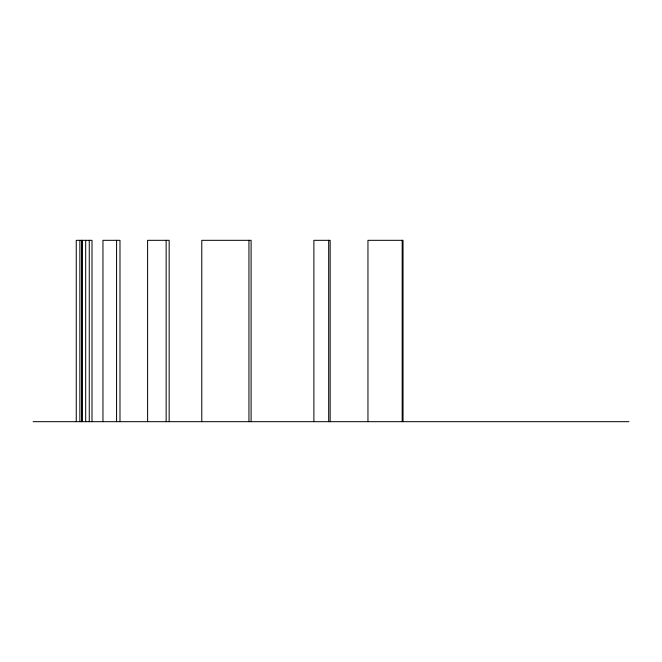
<?xml version="1.0" encoding="UTF-8"?>
<svg xmlns="http://www.w3.org/2000/svg" width="662" height="662" viewBox="0 0 662 662"><rect width="100%" height="100%" fill="white"/><g stroke="black" fill="none" stroke-linecap="round" stroke-linejoin="round"><path stroke-width="0.99" d="M33.1 421.677L628.9 421.677M403.034 421.677L403.034 240.323L367.956 240.323L367.956 421.677M402.19 240.323L402.19 421.677M330.156 421.677L330.156 240.323L313.887 240.323L313.887 421.677M328.683 240.323L328.683 421.677M251.105 421.677L251.105 240.323L201.786 240.323L201.786 421.677M248.945 240.323L248.945 421.677M169.166 421.677L169.166 240.323L147.601 240.323L147.601 421.677M166.145 240.323L166.145 421.677M119.987 421.677L119.987 240.323L102.958 240.323L102.958 421.677M116.578 240.323L116.578 421.677M92.001 421.677L92.001 240.323L76.254 240.323L76.254 421.677M89.271 240.323L89.271 421.677M85.688 240.323L85.688 421.677M82.179 240.323L82.179 421.677M81.79 240.323L81.79 421.677M79.862 240.323L79.862 421.677"/></g></svg>
